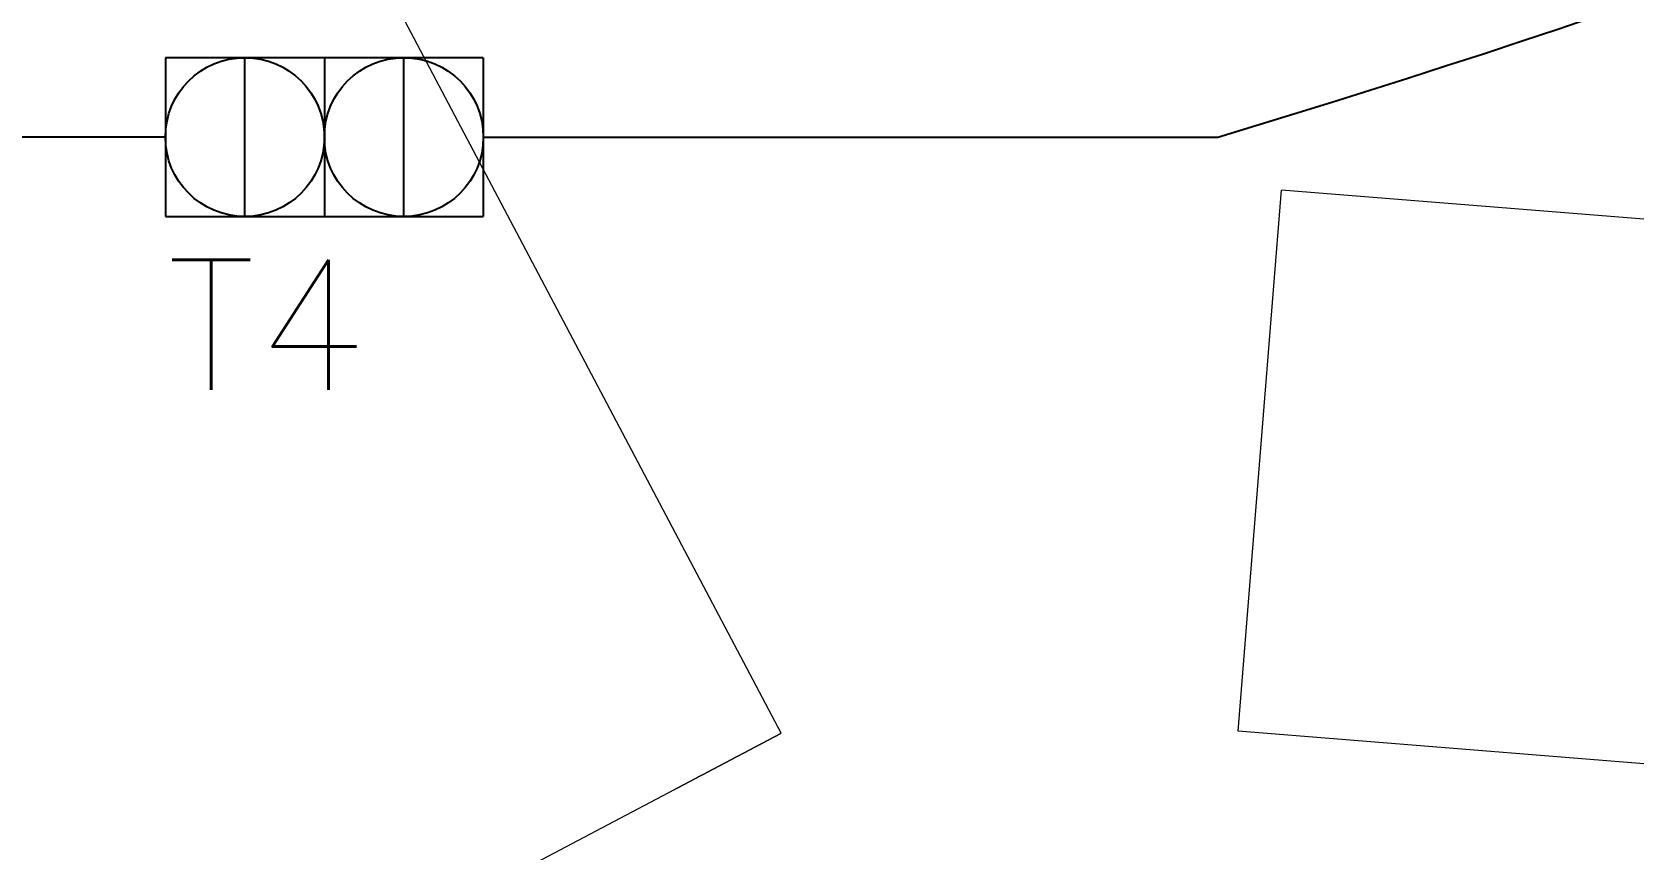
# Model space of a CAD drawing. Header units: millimetres. Extents: x 27525 to 1347740, y 16401 to 59429.
# Drawn here: x 648067 to 649394, y 35216 to 35894 of the extents above; entities that cross this region are included whole.
import ezdxf
from ezdxf.lldxf.tags import DXFTag

# ---------------------------------------------------------------- set-up
doc = ezdxf.new("R2010")
doc.units = ezdxf.units.MM
doc.layers.add('ELETRICA', color=3, linetype='Continuous')
doc.layers.add('Eletruto embutido no piso', color=4, linetype='HIDDEN')
doc.layers.add('Mobiliário', color=151, linetype='Continuous', lineweight=9, plot=False)
doc.styles.get("Standard").update_dxf_attribs({"font": 'romans.shx'})
tags = doc.linetypes.add('HIDDEN', pattern=[0.375, 0.25, -0.125]).pattern_tags.tags
tags[6:7] = [DXFTag(74, 4), DXFTag(75, 0), DXFTag(340, '0'), DXFTag(46, 1.0), DXFTag(50, 0.0), DXFTag(44, 0.0), DXFTag(45, 0.0)]
tags[4:5] = [DXFTag(74, 4), DXFTag(75, 0), DXFTag(340, '0'), DXFTag(46, 1.0), DXFTag(50, 0.0), DXFTag(44, 0.0), DXFTag(45, 0.0)]

msp = doc.modelspace()

# ---------------------------------------------------------------- linework, layer by layer
at = {"layer": 'ELETRICA'}
for p, q in [((648308.832, 35872.984), (648177.12, 35872.984)), ((648177.12, 35872.984), (648177.12, 35741.271)), ((648242.976, 35741.271), (648242.976, 35872.984)), ((648440.544, 35872.984), (648308.832, 35872.984)), ((648308.832, 35872.984), (648308.832, 35741.271)), ((648308.832, 35872.984), (648308.832, 35741.271)), ((648374.688, 35741.271), (648374.688, 35872.984)), ((648440.544, 35872.984), (648440.544, 35741.271)), ((648177.12, 35741.271), (648308.832, 35741.271)), ((648308.832, 35741.271), (648440.544, 35741.271))]:
    msp.add_line(p, q, dxfattribs=at)
for centre in [(648242.976, 35807.128), (648374.688, 35807.128)]:
    msp.add_circle(centre, 65.856, dxfattribs=at)
at = {"layer": 'Eletruto embutido no piso', "ltscale": 400}
for p, q in [((648177.12, 35807.128), (646938.534, 35807.128)), ((648440.544, 35807.128), (649049.055, 35807.128))]:
    msp.add_line(p, q, dxfattribs=at)
msp.add_arc((646287.56, 44975.174), 9574.912, 286.762752, 299.3755279, dxfattribs=at)
at = {"layer": 'Mobiliário'}
for p, q in [((648687.401, 35312.977), (648307.79, 36032.127)), ((649065.948, 35314.569), (649101.88, 35763.133)), ((649550.443, 35727.2), (649101.88, 35763.133)), ((649514.511, 35278.637), (649065.948, 35314.569)), ((648201.226, 35056.345), (648598.966, 35266.296))]:
    msp.add_line(p, q, dxfattribs=at)
msp.add_lwpolyline([(648598.966, 35266.296), (648599.104, 35266.369), (648599.243, 35266.442), (648599.381, 35266.515), (648599.52, 35266.588), (648599.658, 35266.661), (648599.797, 35266.734), (648599.935, 35266.808), (648600.074, 35266.881), (648600.212, 35266.954), (648600.351, 35267.027), (648600.489, 35267.1), (648600.628, 35267.173), (648600.766, 35267.246), (648600.905, 35267.319), (648601.043, 35267.392), (648601.182, 35267.465), (648601.32, 35267.539), (648601.458, 35267.612), (648601.597, 35267.685), (648601.735, 35267.758), (648601.874, 35267.831), (648602.012, 35267.904), (648602.151, 35267.977), (648602.289, 35268.05), (648602.428, 35268.123), (648602.566, 35268.196), (648602.705, 35268.27), (648602.843, 35268.343), (648602.982, 35268.416), (648603.12, 35268.489), (648603.259, 35268.562), (648603.397, 35268.635), (648603.536, 35268.708), (648603.674, 35268.781), (648603.813, 35268.854), (648603.951, 35268.927), (648604.09, 35269.001), (648604.228, 35269.074), (648604.367, 35269.147), (648604.505, 35269.22), (648604.644, 35269.293), (648604.782, 35269.366), (648604.921, 35269.439), (648605.059, 35269.512), (648605.198, 35269.585), (648605.336, 35269.658), (648605.475, 35269.732), (648605.613, 35269.805), (648605.751, 35269.878), (648605.89, 35269.951), (648606.028, 35270.024), (648606.167, 35270.097), (648606.305, 35270.17), (648606.444, 35270.243), (648606.582, 35270.316), (648606.721, 35270.389), (648606.859, 35270.463), (648606.998, 35270.536), (648607.136, 35270.609), (648607.275, 35270.682), (648607.413, 35270.755), (648607.552, 35270.828), (648607.69, 35270.901), (648607.829, 35270.974), (648607.967, 35271.047), (648608.106, 35271.12), (648608.244, 35271.194), (648608.383, 35271.267), (648608.521, 35271.34), (648608.66, 35271.413), (648608.798, 35271.486), (648608.936, 35271.559), (648609.073, 35271.631), (648609.209, 35271.703), (648609.346, 35271.775), (648609.483, 35271.847), (648609.619, 35271.92), (648609.756, 35271.992), (648609.893, 35272.064), (648610.03, 35272.136), (648610.166, 35272.208), (648610.303, 35272.28), (648610.44, 35272.353), (648610.577, 35272.425), (648610.713, 35272.497), (648610.85, 35272.569), (648610.987, 35272.641), (648611.124, 35272.714), (648611.26, 35272.786), (648611.397, 35272.858), (648611.534, 35272.93), (648611.671, 35273.002), (648611.807, 35273.074), (648611.944, 35273.147), (648612.081, 35273.219), (648612.218, 35273.291), (648612.354, 35273.363), (648612.491, 35273.435), (648612.628, 35273.508), (648612.765, 35273.58), (648612.901, 35273.652), (648613.038, 35273.724), (648613.175, 35273.796), (648613.312, 35273.868), (648613.448, 35273.941), (648613.585, 35274.013), (648613.722, 35274.085), (648613.859, 35274.157), (648613.995, 35274.229), (648614.132, 35274.302), (648614.269, 35274.374), (648614.405, 35274.446), (648614.542, 35274.518), (648614.679, 35274.59), (648614.816, 35274.662), (648614.952, 35274.735), (648615.089, 35274.807), (648615.226, 35274.879), (648615.363, 35274.951), (648615.499, 35275.023), (648615.636, 35275.096), (648615.773, 35275.168), (648615.91, 35275.24), (648616.046, 35275.312), (648616.183, 35275.384), (648616.32, 35275.456), (648616.457, 35275.529), (648616.593, 35275.601), (648616.73, 35275.673), (648616.867, 35275.745), (648617.004, 35275.817), (648617.14, 35275.89), (648617.277, 35275.962), (648617.414, 35276.034), (648617.551, 35276.106), (648617.687, 35276.178), (648617.824, 35276.25), (648617.961, 35276.323), (648618.098, 35276.395), (648618.234, 35276.467), (648618.371, 35276.539), (648618.508, 35276.611), (648618.644, 35276.684), (648618.778, 35276.754), (648618.911, 35276.824), (648619.044, 35276.895), (648619.178, 35276.965), (648619.311, 35277.035), (648619.444, 35277.106), (648619.577, 35277.176), (648619.711, 35277.246), (648619.844, 35277.317), (648619.977, 35277.387), (648620.111, 35277.457), (648620.244, 35277.528), (648620.377, 35277.598), (648620.51, 35277.668), (648620.644, 35277.739), (648620.777, 35277.809), (648620.91, 35277.88), (648621.044, 35277.95), (648621.177, 35278.02), (648621.31, 35278.091), (648621.443, 35278.161), (648621.577, 35278.231), (648621.71, 35278.302), (648621.843, 35278.372), (648621.977, 35278.442), (648622.11, 35278.513), (648622.243, 35278.583), (648622.376, 35278.653), (648622.51, 35278.724), (648622.643, 35278.794), (648622.776, 35278.864), (648622.91, 35278.935), (648623.043, 35279.005), (648623.176, 35279.076), (648623.309, 35279.146), (648623.443, 35279.216), (648623.576, 35279.287), (648623.709, 35279.357), (648623.842, 35279.427), (648623.976, 35279.498), (648624.109, 35279.568), (648624.242, 35279.638), (648624.376, 35279.709), (648624.509, 35279.779), (648624.642, 35279.849), (648624.775, 35279.92), (648624.909, 35279.99), (648625.042, 35280.061), (648625.175, 35280.131), (648625.309, 35280.201), (648625.442, 35280.272), (648625.575, 35280.342), (648625.708, 35280.412), (648625.842, 35280.483), (648625.975, 35280.553), (648626.108, 35280.623), (648626.242, 35280.694), (648626.375, 35280.764), (648626.508, 35280.834), (648626.641, 35280.905), (648626.775, 35280.975), (648626.908, 35281.045), (648627.041, 35281.116), (648627.175, 35281.186), (648627.308, 35281.257), (648627.441, 35281.327), (648627.574, 35281.397), (648627.708, 35281.468), (648627.841, 35281.538), (648627.974, 35281.608), (648628.107, 35281.679), (648628.238, 35281.748), (648628.366, 35281.815), (648628.494, 35281.883), (648628.623, 35281.951), (648628.751, 35282.018), (648628.879, 35282.086), (648629.007, 35282.154), (648629.135, 35282.221), (648629.263, 35282.289), (648629.392, 35282.356), (648629.52, 35282.424), (648629.648, 35282.492), (648629.776, 35282.559), (648629.904, 35282.627), (648630.032, 35282.695), (648630.16, 35282.762), (648630.289, 35282.83), (648630.417, 35282.898), (648630.545, 35282.965), (648630.673, 35283.033), (648630.801, 35283.1), (648630.929, 35283.168), (648631.057, 35283.236), (648631.186, 35283.303), (648631.314, 35283.371), (648631.442, 35283.439), (648631.57, 35283.506), (648631.698, 35283.574), (648631.826, 35283.642), (648631.954, 35283.709), (648632.083, 35283.777), (648632.211, 35283.845), (648632.339, 35283.912), (648632.467, 35283.98), (648632.595, 35284.047), (648632.723, 35284.115), (648632.851, 35284.183), (648632.98, 35284.25), (648633.108, 35284.318), (648633.236, 35284.386), (648633.364, 35284.453), (648633.492, 35284.521), (648633.62, 35284.589), (648633.748, 35284.656), (648633.877, 35284.724), (648634.005, 35284.792), (648634.133, 35284.859), (648634.261, 35284.927), (648634.389, 35284.994), (648634.517, 35285.062), (648634.645, 35285.13), (648634.774, 35285.197), (648634.902, 35285.265), (648635.03, 35285.333), (648635.158, 35285.4), (648635.286, 35285.468), (648635.414, 35285.536), (648635.542, 35285.603), (648635.671, 35285.671), (648635.799, 35285.739), (648635.927, 35285.806), (648636.055, 35285.874), (648636.183, 35285.941), (648636.311, 35286.009), (648636.439, 35286.077), (648636.568, 35286.144), (648636.696, 35286.212), (648636.824, 35286.28), (648636.952, 35286.347), (648637.08, 35286.415), (648637.208, 35286.483), (648637.336, 35286.55), (648637.458, 35286.614), (648637.579, 35286.678), (648637.701, 35286.743), (648637.822, 35286.807), (648637.943, 35286.871), (648638.065, 35286.935), (648638.186, 35286.999), (648638.308, 35287.063), (648638.429, 35287.127), (648638.55, 35287.191), (648638.672, 35287.255), (648638.793, 35287.319), (648638.915, 35287.383), (648639.036, 35287.447), (648639.157, 35287.511), (648639.279, 35287.576), (648639.4, 35287.64), (648639.522, 35287.704), (648639.643, 35287.768), (648639.764, 35287.832), (648639.886, 35287.896), (648640.007, 35287.96), (648640.129, 35288.024), (648640.25, 35288.088), (648640.371, 35288.152), (648640.493, 35288.216), (648640.614, 35288.28), (648640.736, 35288.345), (648640.857, 35288.409), (648640.978, 35288.473), (648641.1, 35288.537), (648641.221, 35288.601), (648641.343, 35288.665), (648641.464, 35288.729), (648641.585, 35288.793), (648641.707, 35288.857), (648641.828, 35288.921), (648641.949, 35288.985), (648642.071, 35289.049), (648642.192, 35289.113), (648642.314, 35289.178), (648642.435, 35289.242), (648642.556, 35289.306), (648642.678, 35289.37), (648642.799, 35289.434), (648642.921, 35289.498), (648643.042, 35289.562), (648643.163, 35289.626), (648643.285, 35289.69), (648643.406, 35289.754), (648643.528, 35289.818), (648643.649, 35289.882), (648643.77, 35289.947), (648643.892, 35290.011), (648644.013, 35290.075), (648644.135, 35290.139), (648644.256, 35290.203), (648644.377, 35290.267), (648644.499, 35290.331), (648644.62, 35290.395), (648644.742, 35290.459), (648644.863, 35290.523), (648644.984, 35290.587), (648645.106, 35290.651), (648645.227, 35290.715), (648645.349, 35290.78), (648645.47, 35290.844), (648645.591, 35290.908), (648645.713, 35290.972), (648645.834, 35291.036), (648645.956, 35291.1), (648646.073, 35291.162), (648646.186, 35291.222), (648646.299, 35291.281), (648646.412, 35291.341), (648646.525, 35291.401), (648646.638, 35291.46), (648646.752, 35291.52), (648646.865, 35291.58), (648646.978, 35291.64), (648647.091, 35291.699), (648647.204, 35291.759), (648647.317, 35291.819), (648647.43, 35291.878), (648647.543, 35291.938), (648647.656, 35291.998), (648647.77, 35292.058), (648647.883, 35292.117), (648647.996, 35292.177), (648648.109, 35292.237), (648648.222, 35292.296), (648648.335, 35292.356), (648648.448, 35292.416), (648648.561, 35292.476), (648648.675, 35292.535), (648648.788, 35292.595), (648648.901, 35292.655), (648649.014, 35292.714), (648649.127, 35292.774), (648649.24, 35292.834), (648649.353, 35292.893), (648649.466, 35292.953), (648649.58, 35293.013), (648649.693, 35293.073), (648649.806, 35293.132), (648649.919, 35293.192), (648650.032, 35293.252), (648650.145, 35293.311), (648650.258, 35293.371), (648650.371, 35293.431), (648650.485, 35293.491), (648650.598, 35293.55), (648650.711, 35293.61), (648650.824, 35293.67), (648650.937, 35293.729), (648651.05, 35293.789), (648651.163, 35293.849), (648651.276, 35293.909), (648651.389, 35293.968), (648651.503, 35294.028), (648651.616, 35294.088), (648651.729, 35294.147), (648651.842, 35294.207), (648651.955, 35294.267), (648652.068, 35294.327), (648652.181, 35294.386), (648652.294, 35294.446), (648652.408, 35294.506), (648652.521, 35294.565), (648652.634, 35294.625), (648652.747, 35294.685), (648652.86, 35294.745), (648652.973, 35294.804), (648653.086, 35294.864), (648653.199, 35294.924), (648653.313, 35294.983), (648653.426, 35295.043), (648653.539, 35295.103), (648653.652, 35295.163), (648653.765, 35295.222), (648653.878, 35295.282), (648653.991, 35295.342), (648654.104, 35295.401), (648654.208, 35295.456), (648654.311, 35295.511), (648654.415, 35295.565), (648654.518, 35295.62), (648654.621, 35295.674), (648654.725, 35295.729), (648654.828, 35295.784), (648654.932, 35295.838), (648655.035, 35295.893), (648655.139, 35295.947), (648655.242, 35296.002), (648655.345, 35296.056), (648655.449, 35296.111), (648655.552, 35296.166), (648655.656, 35296.22), (648655.759, 35296.275), (648655.863, 35296.329), (648655.966, 35296.384), (648656.069, 35296.439), (648656.173, 35296.493), (648656.276, 35296.548), (648656.38, 35296.602), (648656.483, 35296.657), (648656.586, 35296.712), (648656.69, 35296.766), (648656.793, 35296.821), (648656.897, 35296.875), (648657, 35296.93), (648657.104, 35296.985), (648657.207, 35297.039), (648657.31, 35297.094), (648657.414, 35297.148), (648657.517, 35297.203), (648657.621, 35297.258), (648657.724, 35297.312), (648657.828, 35297.367), (648657.931, 35297.421), (648658.034, 35297.476), (648658.138, 35297.53), (648658.241, 35297.585), (648658.345, 35297.64), (648658.448, 35297.694), (648658.552, 35297.749), (648658.655, 35297.803), (648658.758, 35297.858), (648658.862, 35297.913), (648658.965, 35297.967), (648659.069, 35298.022), (648659.172, 35298.076), (648659.275, 35298.131), (648659.379, 35298.186), (648659.482, 35298.24), (648659.586, 35298.295), (648659.689, 35298.349), (648659.793, 35298.404), (648659.896, 35298.459), (648659.999, 35298.513), (648660.103, 35298.568), (648660.206, 35298.622), (648660.31, 35298.677), (648660.413, 35298.732), (648660.517, 35298.786), (648660.62, 35298.841), (648660.723, 35298.895), (648660.827, 35298.95), (648660.93, 35299.004), (648661.034, 35299.059), (648661.137, 35299.114), (648661.241, 35299.168), (648661.344, 35299.223), (648661.447, 35299.277), (648661.545, 35299.329), (648661.638, 35299.378), (648661.73, 35299.427), (648661.823, 35299.476), (648661.915, 35299.524), (648662.007, 35299.573), (648662.1, 35299.622), (648662.192, 35299.671), (648662.285, 35299.719), (648662.377, 35299.768), (648662.47, 35299.817), (648662.562, 35299.866), (648662.654, 35299.915), (648662.747, 35299.963), (648662.839, 35300.012), (648662.932, 35300.061), (648663.024, 35300.11), (648663.116, 35300.159), (648663.209, 35300.207), (648663.301, 35300.256), (648663.394, 35300.305), (648663.486, 35300.354), (648663.579, 35300.402), (648663.671, 35300.451), (648663.763, 35300.5), (648663.856, 35300.549), (648663.948, 35300.598), (648664.041, 35300.646), (648664.133, 35300.695), (648664.226, 35300.744), (648664.318, 35300.793), (648664.41, 35300.842), (648664.503, 35300.89), (648664.595, 35300.939), (648664.688, 35300.988), (648664.78, 35301.037), (648664.873, 35301.085), (648664.965, 35301.134), (648665.057, 35301.183), (648665.15, 35301.232), (648665.242, 35301.281), (648665.335, 35301.329), (648665.427, 35301.378), (648665.519, 35301.427), (648665.612, 35301.476), (648665.704, 35301.525), (648665.797, 35301.573), (648665.889, 35301.622), (648665.982, 35301.671), (648666.074, 35301.72), (648666.166, 35301.769), (648666.259, 35301.817), (648666.351, 35301.866), (648666.444, 35301.915), (648666.536, 35301.964), (648666.629, 35302.012), (648666.721, 35302.061), (648666.813, 35302.11), (648666.906, 35302.159), (648666.998, 35302.208), (648667.091, 35302.256), (648667.183, 35302.305), (648667.276, 35302.354), (648667.368, 35302.403), (648667.46, 35302.452), (648667.553, 35302.5), (648667.645, 35302.549), (648667.738, 35302.598), (648667.83, 35302.647), (648667.923, 35302.695), (648668.015, 35302.744), (648668.107, 35302.793), (648668.188, 35302.835), (648668.268, 35302.878), (648668.348, 35302.92), (648668.428, 35302.962), (648668.509, 35303.005), (648668.589, 35303.047), (648668.669, 35303.09), (648668.749, 35303.132), (648668.83, 35303.174), (648668.91, 35303.217), (648668.99, 35303.259), (648669.071, 35303.301), (648669.151, 35303.344), (648669.231, 35303.386), (648669.311, 35303.429), (648669.392, 35303.471), (648669.472, 35303.513), (648669.552, 35303.556), (648669.632, 35303.598), (648669.713, 35303.64), (648669.793, 35303.683), (648669.873, 35303.725), (648669.953, 35303.767), (648670.034, 35303.81), (648670.114, 35303.852), (648670.194, 35303.895), (648670.274, 35303.937), (648670.355, 35303.979), (648670.435, 35304.022), (648670.515, 35304.064), (648670.596, 35304.106), (648670.676, 35304.149), (648670.756, 35304.191), (648670.836, 35304.234), (648670.917, 35304.276), (648670.997, 35304.318), (648671.077, 35304.361), (648671.157, 35304.403), (648671.238, 35304.445), (648671.318, 35304.488), (648671.398, 35304.53), (648671.478, 35304.572), (648671.559, 35304.615), (648671.639, 35304.657), (648671.719, 35304.7), (648671.799, 35304.742), (648671.88, 35304.784), (648671.96, 35304.827), (648672.04, 35304.869), (648672.121, 35304.911), (648672.201, 35304.954), (648672.281, 35304.996), (648672.361, 35305.039), (648672.442, 35305.081), (648672.522, 35305.123), (648672.602, 35305.166), (648672.682, 35305.208), (648672.763, 35305.25), (648672.843, 35305.293), (648672.923, 35305.335), (648673.003, 35305.377), (648673.084, 35305.42), (648673.164, 35305.462), (648673.244, 35305.505), (648673.324, 35305.547), (648673.405, 35305.589), (648673.485, 35305.632), (648673.565, 35305.674), (648673.646, 35305.716), (648673.726, 35305.759), (648673.806, 35305.801), (648673.88, 35305.84), (648673.947, 35305.875), (648674.014, 35305.911), (648674.081, 35305.946), (648674.148, 35305.982), (648674.215, 35306.017), (648674.282, 35306.053), (648674.349, 35306.088), (648674.416, 35306.123), (648674.484, 35306.159), (648674.551, 35306.194), (648674.618, 35306.23), (648674.685, 35306.265), (648674.752, 35306.3), (648674.819, 35306.336), (648674.886, 35306.371), (648674.953, 35306.407), (648675.02, 35306.442), (648675.087, 35306.478), (648675.154, 35306.513), (648675.222, 35306.548), (648675.289, 35306.584), (648675.356, 35306.619), (648675.423, 35306.655), (648675.49, 35306.69), (648675.557, 35306.725), (648675.624, 35306.761), (648675.691, 35306.796), (648675.758, 35306.832), (648675.825, 35306.867), (648675.893, 35306.903), (648675.96, 35306.938), (648676.027, 35306.973), (648676.094, 35307.009), (648676.161, 35307.044), (648676.228, 35307.08), (648676.295, 35307.115), (648676.362, 35307.15), (648676.429, 35307.186), (648676.496, 35307.221), (648676.563, 35307.257), (648676.631, 35307.292), (648676.698, 35307.327), (648676.765, 35307.363), (648676.832, 35307.398), (648676.899, 35307.434), (648676.966, 35307.469), (648677.033, 35307.505), (648677.1, 35307.54), (648677.167, 35307.575), (648677.234, 35307.611), (648677.301, 35307.646), (648677.369, 35307.682), (648677.436, 35307.717), (648677.503, 35307.752), (648677.57, 35307.788), (648677.637, 35307.823), (648677.704, 35307.859), (648677.771, 35307.894), (648677.838, 35307.93), (648677.905, 35307.965), (648677.972, 35308), (648678.039, 35308.036), (648678.107, 35308.071), (648678.174, 35308.107), (648678.241, 35308.142), (648678.308, 35308.177), (648678.375, 35308.213), (648678.442, 35308.248), (648678.509, 35308.284), (648678.576, 35308.319), (648678.643, 35308.355), (648678.696, 35308.383), (648678.749, 35308.411), (648678.803, 35308.439), (648678.856, 35308.467), (648678.909, 35308.495), (648678.962, 35308.523), (648679.015, 35308.551), (648679.068, 35308.579), (648679.121, 35308.607), (648679.174, 35308.635), (648679.227, 35308.663), (648679.28, 35308.691), (648679.333, 35308.719), (648679.386, 35308.747), (648679.44, 35308.775), (648679.493, 35308.803), (648679.546, 35308.831), (648679.599, 35308.859), (648679.652, 35308.887), (648679.705, 35308.915), (648679.758, 35308.943), (648679.811, 35308.971), (648679.864, 35308.999), (648679.917, 35309.027), (648679.97, 35309.055), (648680.023, 35309.083), (648680.076, 35309.111), (648680.13, 35309.139), (648680.183, 35309.167), (648680.236, 35309.195), (648680.289, 35309.223), (648680.342, 35309.251), (648680.395, 35309.279), (648680.448, 35309.307), (648680.501, 35309.335), (648680.554, 35309.363), (648680.607, 35309.391), (648680.66, 35309.419), (648680.713, 35309.447), (648680.767, 35309.475), (648680.82, 35309.503), (648680.873, 35309.531), (648680.926, 35309.559), (648680.979, 35309.587), (648681.032, 35309.615), (648681.085, 35309.643), (648681.138, 35309.671), (648681.191, 35309.699), (648681.244, 35309.727), (648681.297, 35309.755), (648681.35, 35309.783), (648681.403, 35309.812), (648681.457, 35309.84), (648681.51, 35309.868), (648681.563, 35309.896), (648681.616, 35309.924), (648681.669, 35309.952), (648681.722, 35309.98), (648681.775, 35310.008), (648681.828, 35310.036), (648681.881, 35310.064), (648681.934, 35310.092), (648681.987, 35310.12), (648682.04, 35310.148), (648682.093, 35310.176), (648682.147, 35310.204), (648682.2, 35310.232), (648682.253, 35310.26), (648682.306, 35310.288), (648682.359, 35310.316), (648682.412, 35310.344), (648682.458, 35310.368), (648682.496, 35310.388), (648682.534, 35310.409), (648682.573, 35310.429), (648682.611, 35310.449), (648682.65, 35310.469), (648682.688, 35310.49), (648682.726, 35310.51), (648682.765, 35310.53), (648682.803, 35310.55), (648682.842, 35310.571), (648682.88, 35310.591), (648682.918, 35310.611), (648682.957, 35310.631), (648682.995, 35310.652), (648683.034, 35310.672), (648683.072, 35310.692), (648683.11, 35310.713), (648683.149, 35310.733), (648683.187, 35310.753), (648683.226, 35310.773), (648683.264, 35310.794), (648683.302, 35310.814), (648683.341, 35310.834), (648683.379, 35310.854), (648683.418, 35310.875), (648683.456, 35310.895), (648683.494, 35310.915), (648683.533, 35310.936), (648683.571, 35310.956), (648683.61, 35310.976), (648683.648, 35310.996), (648683.686, 35311.017), (648683.725, 35311.037), (648683.763, 35311.057), (648683.802, 35311.077), (648683.84, 35311.098), (648683.878, 35311.118), (648683.917, 35311.138), (648683.955, 35311.158), (648683.994, 35311.179), (648684.032, 35311.199), (648684.07, 35311.219), (648684.109, 35311.24), (648684.147, 35311.26), (648684.186, 35311.28), (648684.224, 35311.3), (648684.262, 35311.321), (648684.301, 35311.341), (648684.339, 35311.361), (648684.378, 35311.381), (648684.416, 35311.402), (648684.454, 35311.422), (648684.493, 35311.442), (648684.531, 35311.463), (648684.57, 35311.483), (648684.608, 35311.503), (648684.646, 35311.523), (648684.685, 35311.544), (648684.723, 35311.564), (648684.762, 35311.584), (648684.8, 35311.604), (648684.838, 35311.625), (648684.877, 35311.645), (648684.915, 35311.665), (648684.954, 35311.685), (648684.992, 35311.706), (648685.03, 35311.726), (648685.069, 35311.746), (648685.107, 35311.767), (648685.146, 35311.787), (648685.184, 35311.807), (648685.207, 35311.819), (648685.23, 35311.832), (648685.254, 35311.844), (648685.277, 35311.856), (648685.3, 35311.868), (648685.323, 35311.881), (648685.347, 35311.893), (648685.37, 35311.905), (648685.393, 35311.917), (648685.416, 35311.93), (648685.44, 35311.942), (648685.463, 35311.954), (648685.486, 35311.967), (648685.509, 35311.979), (648685.532, 35311.991), (648685.556, 35312.003), (648685.579, 35312.016), (648685.602, 35312.028), (648685.625, 35312.04), (648685.649, 35312.052), (648685.672, 35312.065), (648685.695, 35312.077), (648685.718, 35312.089), (648685.742, 35312.101), (648685.765, 35312.114), (648685.788, 35312.126), (648685.811, 35312.138), (648685.834, 35312.15), (648685.858, 35312.163), (648685.881, 35312.175), (648685.904, 35312.187), (648685.927, 35312.2), (648685.951, 35312.212), (648685.974, 35312.224), (648685.997, 35312.236), (648686.02, 35312.249), (648686.044, 35312.261), (648686.067, 35312.273), (648686.09, 35312.285), (648686.113, 35312.298), (648686.137, 35312.31), (648686.16, 35312.322), (648686.183, 35312.334), (648686.206, 35312.347), (648686.229, 35312.359), (648686.253, 35312.371), (648686.276, 35312.383), (648686.299, 35312.396), (648686.322, 35312.408), (648686.346, 35312.42), (648686.369, 35312.433), (648686.392, 35312.445), (648686.415, 35312.457), (648686.439, 35312.469), (648686.462, 35312.482), (648686.485, 35312.494), (648686.508, 35312.506), (648686.531, 35312.518), (648686.555, 35312.531), (648686.578, 35312.543), (648686.601, 35312.555), (648686.624, 35312.567), (648686.648, 35312.58), (648686.671, 35312.592), (648686.694, 35312.604), (648686.717, 35312.617), (648686.741, 35312.629), (648686.764, 35312.641), (648686.787, 35312.653), (648686.81, 35312.666), (648686.834, 35312.678), (648686.849, 35312.686), (648686.857, 35312.69), (648686.865, 35312.694), (648686.872, 35312.698), (648686.88, 35312.702), (648686.888, 35312.707), (648686.896, 35312.711), (648686.903, 35312.715), (648686.911, 35312.719), (648686.919, 35312.723), (648686.927, 35312.727), (648686.935, 35312.731), (648686.942, 35312.735), (648686.95, 35312.739), (648686.958, 35312.743), (648686.966, 35312.748), (648686.973, 35312.752), (648686.981, 35312.756), (648686.989, 35312.76), (648686.997, 35312.764), (648687.005, 35312.768), (648687.012, 35312.772), (648687.02, 35312.776), (648687.028, 35312.78), (648687.036, 35312.785), (648687.043, 35312.789), (648687.051, 35312.793), (648687.059, 35312.797), (648687.067, 35312.801), (648687.075, 35312.805), (648687.082, 35312.809), (648687.09, 35312.813), (648687.098, 35312.817), (648687.106, 35312.821), (648687.113, 35312.826), (648687.121, 35312.83), (648687.129, 35312.834), (648687.137, 35312.838), (648687.145, 35312.842), (648687.152, 35312.846), (648687.16, 35312.85), (648687.168, 35312.854), (648687.176, 35312.858), (648687.183, 35312.863), (648687.191, 35312.867), (648687.199, 35312.871), (648687.207, 35312.875), (648687.215, 35312.879), (648687.222, 35312.883), (648687.23, 35312.887), (648687.238, 35312.891), (648687.246, 35312.895), (648687.253, 35312.899), (648687.261, 35312.904), (648687.269, 35312.908), (648687.277, 35312.912), (648687.285, 35312.916), (648687.292, 35312.92), (648687.3, 35312.924), (648687.308, 35312.928), (648687.316, 35312.932), (648687.323, 35312.936), (648687.331, 35312.941), (648687.339, 35312.945), (648687.347, 35312.949), (648687.355, 35312.953), (648687.362, 35312.957), (648687.37, 35312.961), (648687.378, 35312.965), (648687.386, 35312.969), (648687.393, 35312.973), (648687.401, 35312.977)], dxfattribs=at)

# ---------------------------------------------------------------- texts
at = {"layer": 'ELETRICA'}
msp.add_text('T4', height=108, dxfattribs=at).set_placement((648177.978, 35597.492))

doc.saveas('drawing.dxf')
